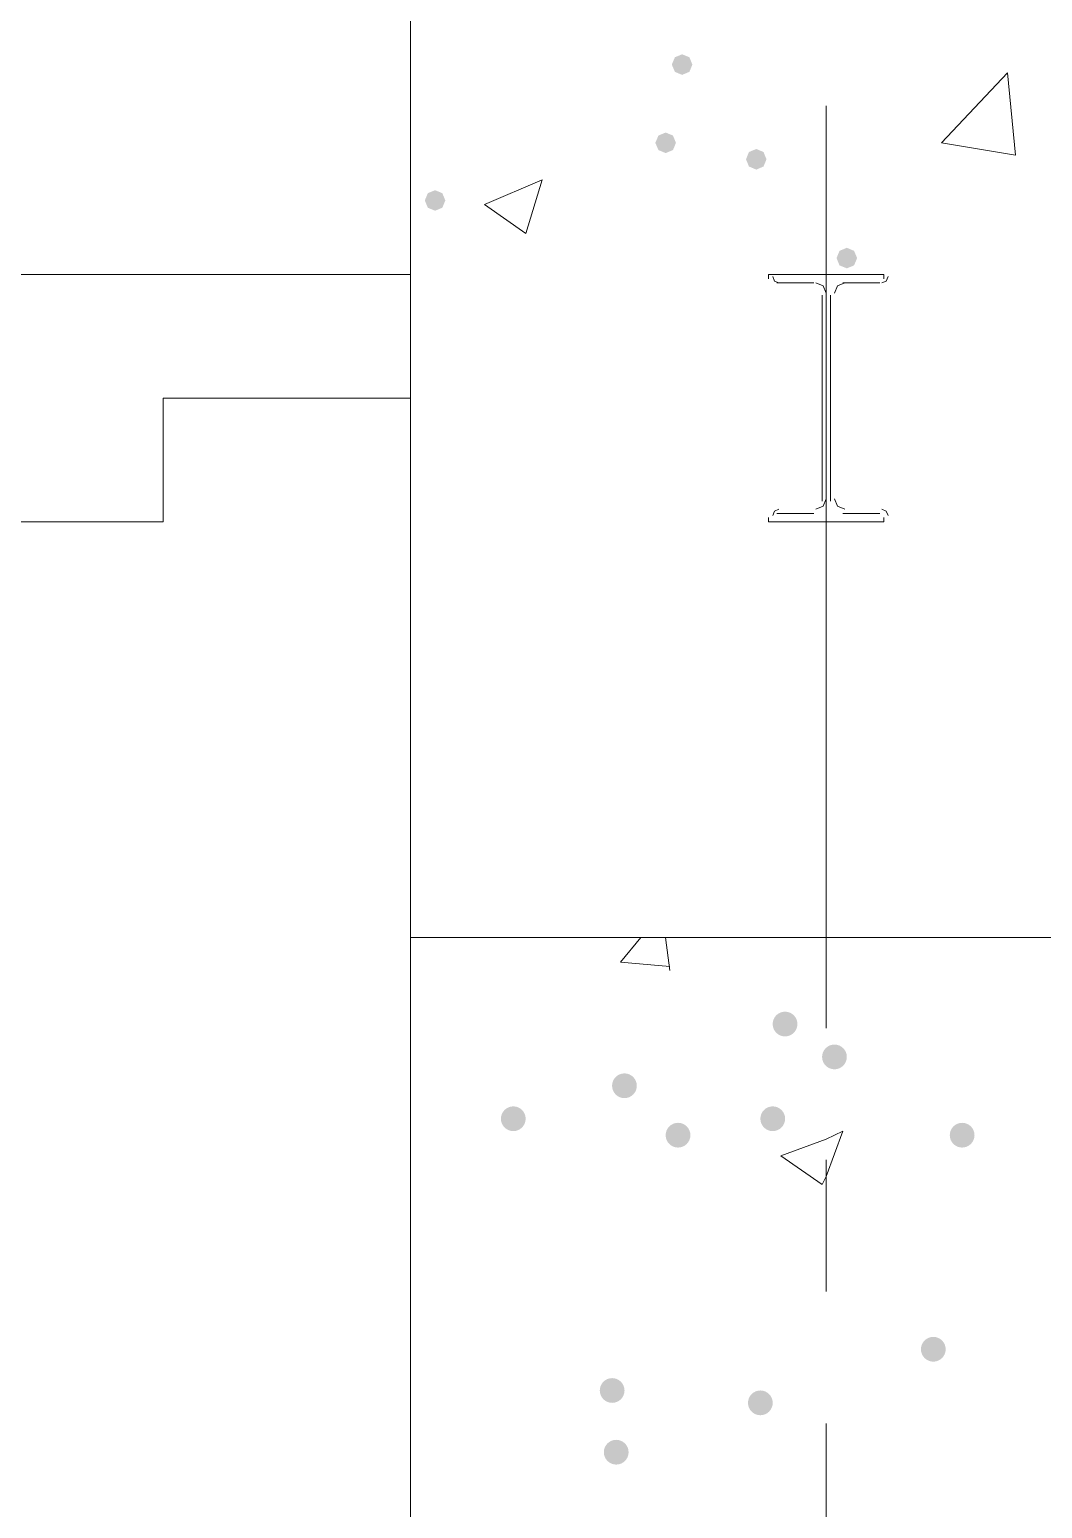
# Model space of a CAD drawing. Header units: millimetres. Extents: x 29 to 95071, y 20 to 67221.
# Drawn here: x 15447 to 16666, y 31168 to 32949 of the extents above; entities that cross this region are included whole.
import ezdxf

# ---------------------------------------------------------------- set-up
doc = ezdxf.new("R2010")
doc.units = ezdxf.units.MM

msp = doc.modelspace()

# ---------------------------------------------------------------- hatches: boundary and pattern name
h = msp.add_hatch(color=7)
h.dxf.hatch_style = 2
h.paths.add_polyline_path([(16232, 32894), (16223.3, 32897.7), (16219.6, 32906.4), (16223.3, 32915.2), (16232, 32918.8), (16240.8, 32915.2), (16244.4, 32906.4), (16240.8, 32897.7)])
h = msp.add_hatch(color=7)
h.dxf.hatch_style = 2
h.paths.add_polyline_path([(16212.2, 32799.9), (16203.5, 32803.5), (16199.8, 32812.2), (16203.5, 32821), (16212.2, 32824.6), (16221, 32821), (16224.6, 32812.2), (16221, 32803.5)])
h = msp.add_hatch(color=7)
h.dxf.hatch_style = 2
h.paths.add_polyline_path([(16321.3, 32780), (16312.5, 32783.7), (16308.9, 32792.4), (16312.5, 32801.2), (16321.3, 32804.8), (16330, 32801.2), (16333.6, 32792.4), (16330, 32783.7)])
h = msp.add_hatch(color=7)
h.dxf.hatch_style = 2
h.paths.add_polyline_path([(15934.6, 32730.5), (15925.9, 32734.1), (15922.3, 32742.9), (15925.9, 32751.6), (15934.6, 32755.2), (15943.4, 32751.6), (15947, 32742.9), (15943.4, 32734.1)])
h = msp.add_hatch(color=7)
h.dxf.hatch_style = 2
h.paths.add_polyline_path([(16430.3, 32661.1), (16421.5, 32664.7), (16417.9, 32673.5), (16421.5, 32682.2), (16430.3, 32685.9), (16439, 32682.2), (16442.7, 32673.5), (16439, 32664.7)])
h = msp.add_hatch(color=7)
edge = h.paths.add_edge_path()
edge.add_arc((16355.9, 31751.5), 14.9, 0, 360)
h = msp.add_hatch(color=7)
edge = h.paths.add_edge_path()
edge.add_arc((16415.4, 31711.9), 14.9, 0, 360)
h = msp.add_hatch(color=7)
edge = h.paths.add_edge_path()
edge.add_arc((16162.6, 31677.2), 14.9, 0, 360)
h = msp.add_hatch(color=7)
edge = h.paths.add_edge_path()
edge.add_arc((16028.8, 31637.5), 14.9, 0, 360)
h = msp.add_hatch(color=7)
edge = h.paths.add_edge_path()
edge.add_arc((16341.1, 31637.5), 14.9, 0, 360)
h = msp.add_hatch(color=7)
edge = h.paths.add_edge_path()
edge.add_arc((16227.1, 31617.7), 14.9, 0, 360)
h = msp.add_hatch(color=7)
edge = h.paths.add_edge_path()
edge.add_arc((16569.1, 31617.7), 14.9, 0, 360)
h = msp.add_hatch(color=7)
edge = h.paths.add_edge_path()
edge.add_arc((16534.4, 31360), 14.9, 0, 360)
h = msp.add_hatch(color=7)
edge = h.paths.add_edge_path()
edge.add_arc((16147.8, 31310.4), 14.9, 0, 360)
h = msp.add_hatch(color=7)
edge = h.paths.add_edge_path()
edge.add_arc((16326.2, 31295.5), 14.9, 0, 360)
h = msp.add_hatch(color=7)
edge = h.paths.add_edge_path()
edge.add_arc((16152.7, 31236.1), 14.9, 0, 360)

# ---------------------------------------------------------------- linework, layer by layer
at = {"color": 7, "lineweight": 0}
for points in [[(15904.9, 32653.6), (15904.9, 42705.5)], [(16544.3, 32812.2), (16623.6, 32896.5), (16633.5, 32797.4)], [(16405.5, 32698.2), (16405.5, 32856.9)], [(16544.3, 32812.2), (16633.5, 32797.4)], [(15994.1, 32737.9), (16063.5, 32767.6)], [(16043.7, 32703.2), (16063.5, 32767.6)], [(15994.1, 32737.9), (16043.7, 32703.2)], [(16405.5, 32272), (16405.5, 32752.8)], [(10695.6, 32653.6), (15904.9, 32653.6)], [(15904.9, 26656.2), (15904.9, 32653.6)], [(16336.1, 32648.7), (16336.1, 32653.6), (16474.9, 32653.6), (16474.9, 32648.7)], [(16341.1, 32651.2), (16343.3, 32645.9), (16348.5, 32643.7)], [(16472.4, 32643.7), (16477.7, 32645.9), (16479.9, 32651.2)], [(16390.6, 32643.7), (16346, 32643.7)], [(16405.5, 32631.3), (16401.9, 32640.1), (16393.1, 32643.7)], [(16427.8, 32643.7), (16419.1, 32640.1), (16415.4, 32631.3)], [(16469.9, 32643.7), (16425.3, 32643.7)], [(16400.6, 32381), (16400.6, 32628.9)], [(16410.5, 32628.9), (16410.5, 32381)], [(16405.5, 31746.6), (16405.5, 32539.6)], [(15404.3, 32356.2), (15607.5, 32356.2), (15607.5, 32504.9)], [(15607.5, 32504.9), (15904.9, 32504.9)], [(16393.1, 32371.1), (16401.9, 32374.7), (16405.5, 32383.5)], [(16415.4, 32383.5), (16419.1, 32374.7), (16427.8, 32371.1)], [(16348.5, 32371.1), (16343.3, 32368.9), (16341.1, 32363.7)], [(16346, 32366.2), (16390.6, 32366.2)], [(16425.3, 32366.2), (16469.9, 32366.2)], [(16479.9, 32363.7), (16477.7, 32368.9), (16472.4, 32371.1)], [(16474.9, 32361.2), (16474.9, 32356.2), (16336.1, 32356.2), (16336.1, 32361.2)], [(15904.9, 31855.6), (16906.1, 31855.6)], [(16157.7, 31825.9), (16182.5, 31855.6)], [(16217.2, 31816), (16212.2, 31855.6)], [(16157.7, 31825.9), (16217.2, 31820.9)], [(16351, 31592.9), (16405.5, 31612.8), (16425.3, 31622.7)], [(16400.6, 31558.2), (16405.5, 31568.1), (16425.3, 31622.7)], [(16351, 31592.9), (16400.6, 31558.2)], [(16405.5, 31429.4), (16405.5, 31588)], [(16405.5, 30477.7), (16405.5, 31270.8)]]:
    msp.add_lwpolyline(points, dxfattribs=at)

doc.saveas('drawing.dxf')
